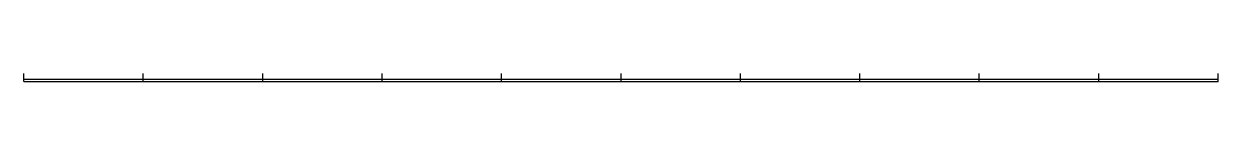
# Model space of a CAD drawing. Header units: metres. Extents: x 0 to 130, y 0 to 1.
import ezdxf

# ---------------------------------------------------------------- set-up
doc = ezdxf.new("R2010")
doc.units = ezdxf.units.M

msp = doc.modelspace()

# ---------------------------------------------------------------- linework, layer by layer
at = {"layer": 'C-CUADERNAS'}
for p, q in [((0, -0.25), (0, 0.625)), ((12.97625, -0.25), (12.97625, 0.625)), ((25.9525, -0.25), (25.9525, 0.625)), ((38.92875, -0.25), (38.92875, 0.625)), ((51.905, -0.25), (51.905, 0.625)), ((64.88125, -0.25), (64.88125, 0.625)), ((77.8575, -0.25), (77.8575, 0.625)), ((90.83375, -0.25), (90.83375, 0.625)), ((103.81, -0.25), (103.81, 0.625)), ((116.78625, -0.25), (116.78625, 0.625)), ((129.7625, -0.25), (129.7625, 0.625))]:
    msp.add_line(p, q, dxfattribs=at)
at = {"layer": 'C-CUBIERTA'}
msp.add_line((0, 0), (129.7625, 0), dxfattribs=at)
at = {"layer": 'C-QUILLA'}
msp.add_line((0, -0.25), (129.7625, -0.25), dxfattribs=at)

doc.saveas('drawing.dxf')
